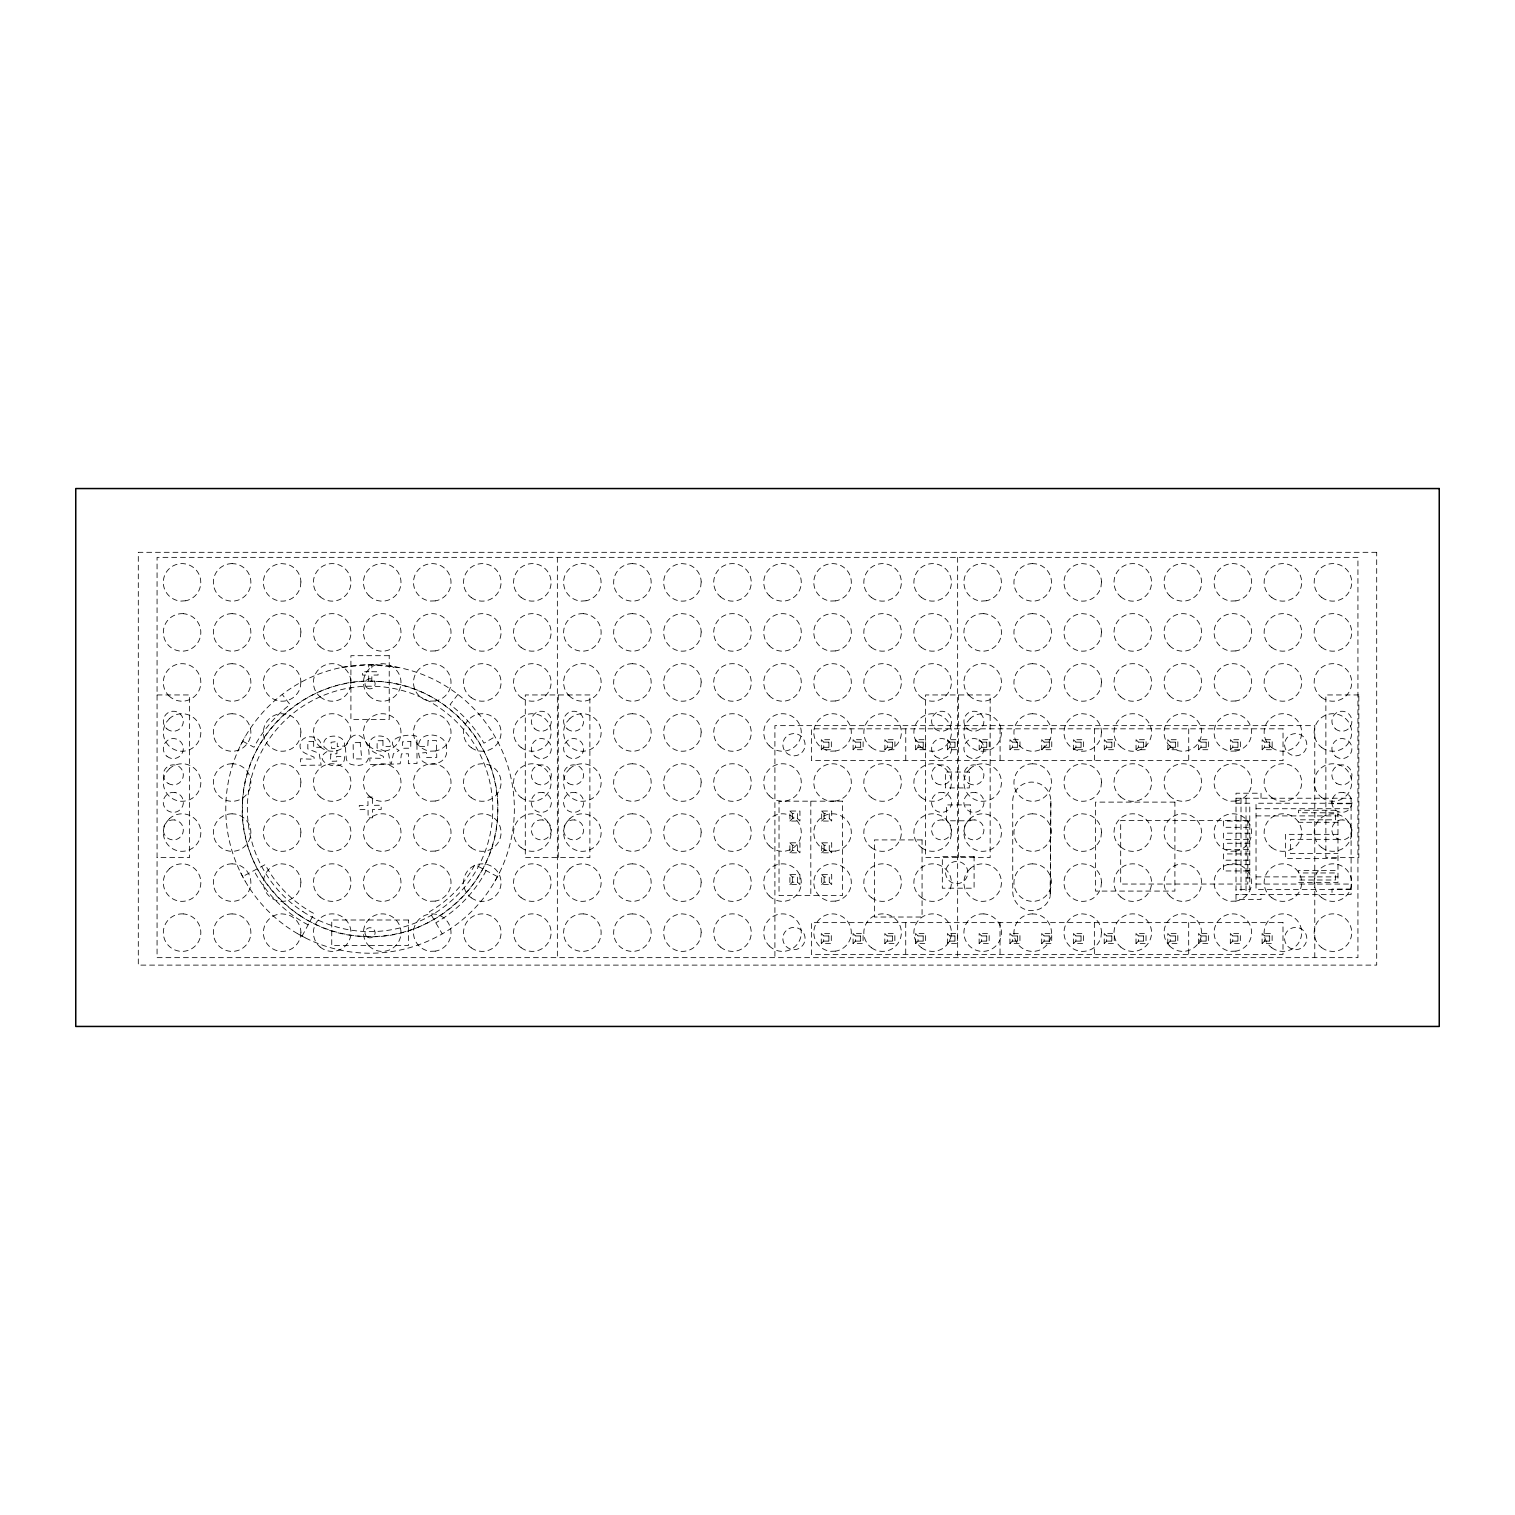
<?xml version="1.0" encoding="UTF-8"?>
<svg xmlns="http://www.w3.org/2000/svg" width="1515" height="1515" viewBox="0 0 1515 1515"><rect width="100%" height="100%" fill="white"/><g stroke="black" fill="none" stroke-linecap="round" stroke-linejoin="round"><path stroke-width="0.75" stroke-dasharray="5 3.75" d="M1050.861 801.17L1050.198 896.501L1050.861 801.17A19.051 19.051 0 0 0 1031.791 782.1A19.051 19.051 0 0 0 1012.721 801.17L1012.74 891.577A19.051 19.051 0 0 0 1050.198 896.501M240.658 745.096L245.108 736.763M302.091 936.1L314.116 913.583L310.689 911.746A118.738 118.738 0 0 1 267.227 868.284L265.239 864.573L242.684 876.541M486.145 870.595L483.967 874.666A131.521 131.521 0 0 1 435.828 922.805M495.026 881.067L499.477 872.735M457.909 694.438L450.125 704.57A131.521 131.521 0 0 1 483.967 743.164L495.026 736.763M821.319 749.717L823.762 747.293L823.762 742.142L821.319 739.699L821.319 749.717L831.337 749.717L831.337 739.699L821.319 739.699M823.762 742.142L828.913 742.142L831.337 739.699M853.097 749.717L855.52 747.293L855.52 742.142L853.097 739.699L853.097 749.717L863.114 749.717L863.114 739.699L853.097 739.699M855.52 742.142L860.69 742.142L863.114 739.699M789.902 821.054L792.345 818.63L797.496 818.63L799.939 821.054L799.939 811.036L789.902 811.036L789.902 821.054L799.939 821.054M797.496 818.63L797.496 813.479L799.939 811.036M884.874 749.717L887.298 747.293L887.298 742.142L884.874 739.699L884.874 749.717L894.892 749.717L894.892 739.699L884.874 739.699M887.298 742.142L892.468 742.142L894.892 739.699M789.902 852.831L792.345 850.407L797.496 850.407L799.939 852.831L799.939 842.813L789.902 842.813L789.902 852.831L799.939 852.831M797.496 850.407L797.496 845.237L799.939 842.813M821.679 821.054L824.122 818.63L829.273 818.63L831.697 821.054L831.697 811.036L821.679 811.036L821.679 821.054L831.697 821.054M829.273 818.63L829.273 813.479L831.697 811.036M915.647 749.717L918.071 747.293L918.071 742.142L915.647 739.699L915.647 749.717L925.665 749.717L925.665 739.699L915.647 739.699M918.071 742.142L923.222 742.142L925.665 739.699M789.902 884.609L792.345 882.184L797.496 882.184L799.939 884.609L799.939 874.591L789.902 874.591L789.902 884.609L799.939 884.609M797.496 882.184L797.496 877.015L799.939 874.591M821.679 852.831L824.122 850.407L829.273 850.407L831.697 852.831L831.697 842.813L821.679 842.813L821.679 852.831L831.697 852.831M829.273 850.407L829.273 845.237L831.697 842.813M947.405 749.717L949.848 747.293L949.848 742.142L947.405 739.699L947.405 749.717L957.442 749.717L957.442 739.699L947.405 739.699M949.848 742.142L954.999 742.142L957.442 739.699M821.679 884.609L824.122 882.184L829.273 882.184L831.697 884.609L831.697 874.591L821.679 874.591L821.679 884.609L831.697 884.609M829.273 882.184L829.273 877.015L831.697 874.591M979.182 749.717L981.625 747.293L981.625 742.142L979.182 739.699L979.182 749.717L989.219 749.717L989.219 739.699L979.182 739.699M981.625 742.142L986.776 742.142L989.219 739.699M1009.956 749.717L1012.399 747.293L1012.399 742.142L1009.956 739.699L1009.956 749.717L1019.974 749.717L1019.974 739.699L1009.956 739.699M1012.399 742.142L1017.55 742.142L1019.974 739.699M821.282 943.542L823.706 941.118L823.706 935.948L821.282 933.524L821.282 943.542L831.299 943.542L831.299 933.524L821.282 933.524M823.706 935.948L828.875 935.948L831.299 933.524M1041.733 749.717L1044.157 747.293L1044.157 742.142L1041.733 739.699L1041.733 749.717L1051.751 749.717L1051.751 739.699L1041.733 739.699M1044.157 742.142L1049.327 742.142L1051.751 739.699M853.059 943.542L855.483 941.118L855.483 935.948L853.059 933.524L853.059 943.542L863.077 943.542L863.077 933.524L853.059 933.524M855.483 935.948L860.634 935.948L863.077 933.524M1073.51 749.717L1075.934 747.293L1075.934 742.142L1073.51 739.699L1073.51 749.717L1083.528 749.717L1083.528 739.699L1073.51 739.699M1075.934 742.142L1081.104 742.142L1083.528 739.699M884.817 943.542L887.26 941.118L887.26 935.948L884.817 933.524L884.817 943.542L894.854 943.542L894.854 933.524L884.817 933.524M887.26 935.948L892.411 935.948L894.854 933.524M1104.284 749.717L1106.707 747.293L1106.707 742.142L1104.284 739.699L1104.284 749.717L1114.301 749.717L1114.301 739.699L1104.284 739.699M1106.707 742.142L1111.877 742.142L1114.301 739.699M915.59 943.542L918.033 941.118L918.033 935.948L915.59 933.524L915.59 943.542L925.627 943.542L925.627 933.524L915.59 933.524M918.033 935.948L923.184 935.948L925.627 933.524M1136.061 749.717L1138.485 747.293L1138.485 742.142L1136.061 739.699L1136.061 749.717L1146.079 749.717L1146.079 739.699L1136.061 739.699M1138.485 742.142L1143.636 742.142L1146.079 739.699M947.367 943.542L949.81 941.118L949.81 935.948L947.367 933.524L947.367 943.542L957.385 943.542L957.385 933.524L947.367 933.524M949.81 935.948L954.961 935.948L957.385 933.524M1167.819 749.717L1170.262 747.293L1170.262 742.142L1167.819 739.699L1167.819 749.717L1177.856 749.717L1177.856 739.699L1167.819 739.699M1170.262 742.142L1175.413 742.142L1177.856 739.699M979.144 943.542L981.569 941.118L981.569 935.948L979.144 933.524L979.144 943.542L989.162 943.542L989.162 933.524L979.144 933.524M981.569 935.948L986.738 935.948L989.162 933.524M1198.592 749.717L1201.035 747.293L1201.035 742.142L1198.592 739.699L1198.592 749.717L1208.629 749.717L1208.629 739.699L1198.592 739.699M1201.035 742.142L1206.186 742.142L1208.629 739.699M1009.918 943.542L1012.342 941.118L1012.342 935.948L1009.918 933.524L1009.918 943.542L1019.936 943.542L1019.936 933.524L1009.918 933.524M1012.342 935.948L1017.512 935.948L1019.936 933.524M1230.369 749.717L1232.812 747.293L1232.812 742.142L1230.369 739.699L1230.369 749.717L1240.387 749.717L1240.387 739.699L1230.369 739.699M1232.812 742.142L1237.963 742.142L1240.387 739.699M1041.695 943.542L1044.119 941.118L1044.119 935.948L1041.695 933.524L1041.695 943.542L1051.713 943.542L1051.713 933.524L1041.695 933.524M1044.119 935.948L1049.27 935.948L1051.713 933.524M1262.147 749.717L1264.571 747.293L1264.571 742.142L1262.147 739.699L1262.147 749.717L1272.164 749.717L1272.164 739.699L1262.147 739.699M1264.571 742.142L1269.74 742.142L1272.164 739.699M1073.453 943.542L1075.896 941.118L1075.896 935.948L1073.453 933.524L1073.453 943.542L1083.49 943.542L1083.49 933.524L1073.453 933.524M1075.896 935.948L1081.047 935.948L1083.49 933.524M1104.227 943.542L1106.67 941.118L1106.67 935.948L1104.227 933.524L1104.227 943.542L1114.264 943.542L1114.264 933.524L1104.227 933.524M1106.67 935.948L1111.821 935.948L1114.264 933.524M1136.004 943.542L1138.447 941.118L1138.447 935.948L1136.004 933.524L1136.004 943.542L1146.022 943.542L1146.022 933.524L1136.004 933.524M1138.447 935.948L1143.598 935.948L1146.022 933.524M1167.781 943.542L1170.205 941.118L1170.205 935.948L1167.781 933.524L1167.781 943.542L1177.799 943.542L1177.799 933.524L1167.781 933.524M1170.205 935.948L1175.375 935.948L1177.799 933.524M1198.554 943.542L1200.978 941.118L1200.978 935.948L1198.554 933.524L1198.554 943.542L1208.572 943.542L1208.572 933.524L1198.554 933.524M1200.978 935.948L1206.148 935.948L1208.572 933.524M1230.332 943.542L1232.756 941.118L1232.756 935.948L1230.332 933.524L1230.332 943.542L1240.349 943.542L1240.349 933.524L1230.332 933.524M1232.756 935.948L1237.925 935.948L1240.349 933.524M1262.109 943.542L1264.533 941.118L1264.533 935.948L1262.109 933.524L1262.109 943.542L1272.127 943.542L1272.127 933.524L1262.109 933.524M1264.533 935.948L1269.684 935.948L1272.127 933.524M341.917 667.395L370.058 664.63L398.218 667.395M157.068 694.949L189.583 694.949L189.583 857.566L157.068 857.566M823.762 747.293L828.913 747.293L831.337 749.717M855.52 747.293L860.69 747.293L863.114 749.717M887.298 747.293L892.468 747.293L894.892 749.717M918.071 747.293L923.222 747.293L925.665 749.717M949.848 747.293L954.999 747.293L957.442 749.717M981.625 747.293L986.776 747.293L989.219 749.717M1012.399 747.293L1017.55 747.293L1019.974 749.717M1044.157 747.293L1049.327 747.293L1051.751 749.717M1075.934 747.293L1081.104 747.293L1083.528 749.717M1106.707 747.293L1111.877 747.293L1114.301 749.717M1138.485 747.293L1143.636 747.293L1146.079 749.717M1170.262 747.293L1175.413 747.293L1177.856 749.717M1201.035 747.293L1206.186 747.293L1208.629 749.717M1232.812 747.293L1237.963 747.293L1240.387 749.717M1264.571 747.293L1269.74 747.293L1272.164 749.717M1236.013 798.235L1351.096 798.235L1351.096 894.551L1236.013 894.551M1236.013 803.234L1249.78 803.234L1249.78 889.551L1236.013 889.551M1351.096 803.234L1256.03 803.234L1256.03 889.551L1351.096 889.551M1351.096 803.726L1332.007 803.726L1332.007 798.235M1256.03 808.726L1351.096 808.726M789.902 811.036L792.345 813.479L797.496 813.479M821.679 811.036L824.122 813.479L829.273 813.479M1256.03 815.903L1337.972 815.903M1249.78 821.054L1223.514 821.054L1223.514 827.304L1249.78 827.304M1337.972 822.304L1298.563 822.304L1298.563 819.804L1335.454 819.804L1335.454 812.779L1298.563 812.779L1298.563 810.26L1337.972 810.26L1337.972 882.506L1298.563 882.506L1298.563 880.007L1335.454 880.007L1335.454 872.962L1298.563 872.962L1298.563 870.462L1337.972 870.462M1249.78 833.174L1223.514 833.174L1223.514 839.424L1249.78 839.424M1337.972 834.348L1285.421 834.348L1285.421 858.437L1337.972 858.437M1337.972 839.348L1290.439 839.348L1290.439 853.418L1337.972 853.418M1249.78 843.268L1223.514 843.268L1223.514 849.517L1249.78 849.517M789.902 842.813L792.345 845.237L797.496 845.237M821.679 842.813L824.122 845.237L829.273 845.237M1249.78 853.93L1223.514 853.93L1223.514 860.198L1249.78 860.198M1249.78 864.705L1223.514 864.705L1223.514 870.955L1249.78 870.955M1246.031 870.462L1249.78 870.462M1256.03 876.882L1337.972 876.882M789.902 874.591L792.345 877.015L797.496 877.015M821.679 874.591L824.122 877.015L829.273 877.015M1246.031 877.98L1249.78 877.98M1256.03 884.059L1351.096 884.059M1351.096 889.059L1332.007 889.059L1332.007 894.551M823.706 941.118L828.875 941.118L831.299 943.542M855.483 941.118L860.634 941.118L863.077 943.542M887.26 941.118L892.411 941.118L894.854 943.542M918.033 941.118L923.184 941.118L925.627 943.542M949.81 941.118L954.961 941.118L957.385 943.542M981.569 941.118L986.738 941.118L989.162 943.542M1012.342 941.118L1017.512 941.118L1019.936 943.542M1044.119 941.118L1049.27 941.118L1051.713 943.542M1075.896 941.118L1081.047 941.118L1083.49 943.542M1106.67 941.118L1111.821 941.118L1114.264 943.542M1138.447 941.118L1143.598 941.118L1146.022 943.542M1170.205 941.118L1175.375 941.118L1177.799 943.542M1200.978 941.118L1206.148 941.118L1208.572 943.542M1232.756 941.118L1237.925 941.118L1240.349 943.542M1264.533 941.118L1269.684 941.118L1272.127 943.542M242.722 741.233L253.99 747.236L256.168 743.164A131.521 131.521 0 0 1 290.009 704.57L282.226 694.438M497.412 876.598L474.858 864.611L472.888 868.284A118.738 118.738 0 0 1 429.427 911.746L442.21 933.884M308.094 924.832L304.307 922.805A131.521 131.521 0 0 1 256.168 874.666L253.971 870.557M297.925 933.884A144.285 144.285 0 0 0 514.361 808.915A144.285 144.285 0 0 0 297.925 683.966A144.285 144.285 0 0 0 297.925 933.884L306.238 938.334M240.658 872.735L245.108 881.067M1314.774 957.594L1314.774 725.647L774.904 725.647L774.904 957.594M1269.74 742.142L1269.74 747.293M1269.684 935.948L1269.684 941.118M1261.029 798.235L1261.029 793.216L1236.013 793.216L1236.013 899.55L1261.029 899.55L1261.029 894.551M1246.031 798.235L1246.031 894.551M1241.012 798.235L1241.012 894.551M1237.963 742.142L1237.963 747.293M1237.925 935.948L1237.925 941.118M1206.186 742.142L1206.186 747.293M1206.148 935.948L1206.148 941.118M1188.726 728.829L1188.726 760.606M1188.688 922.635L1188.688 954.412M1175.413 742.142L1175.413 747.293M1175.375 935.948L1175.375 941.118M1143.636 742.142L1143.636 747.293M1143.598 935.948L1143.598 941.118M1111.877 742.142L1111.877 747.293M1111.821 935.948L1111.821 941.118M1094.398 728.829L1094.398 760.606M1094.36 922.635L1094.36 954.412M1081.104 742.142L1081.104 747.293M1081.047 935.948L1081.047 941.118M1049.327 742.142L1049.327 747.293M1049.27 935.948L1049.27 941.118M1017.55 742.142L1017.55 747.293M1017.512 935.948L1017.512 941.118M1000.089 728.829L1000.089 760.606M1000.033 922.635L1000.033 954.412M986.776 742.142L986.776 747.293M986.738 935.948L986.738 941.118M958.541 694.949L958.541 857.566M957.65 557.35L957.65 957.65M954.999 742.142L954.999 747.293M954.961 935.948L954.961 941.118M923.222 742.142L923.222 747.293M923.184 935.948L923.184 941.118M905.762 728.829L905.762 760.606M905.724 922.635L905.724 954.412M892.468 742.142L892.468 747.293M892.411 935.948L892.411 941.118M860.69 742.142L860.69 747.293M860.634 935.948L860.634 941.118M828.913 742.142L828.913 747.293M828.875 935.948L828.875 941.118M824.122 813.479L824.122 818.63M824.122 845.237L824.122 850.407M824.122 877.015L824.122 882.184M810.809 801.17L810.809 895.479M792.345 813.479L792.345 818.63M792.345 845.237L792.345 850.407M792.345 877.015L792.345 882.184M558.259 694.949L558.259 857.566M557.35 557.35L557.35 957.65M416.966 744.433L417.004 763.579L408.349 763.693L408.406 753.788L401.418 753.864L400.168 763.787L391.249 764.166L393.408 753.731L399.127 750.474C379.716 739.983 407.63 731.934 416.947 736.517L416.966 744.433M313.681 741.479L313.681 747.236L320.953 747.331C322.79 737.881 309.855 734.036 303.379 738.903A7.537 7.537 0 0 0 300.33 743.695C298.038 752.709 308.454 754.205 314.06 757.178L314.135 759.261L300.538 758.788L300.728 765.34L321.161 765.094L319.135 753.315L307.81 748.883L307.886 741.555L313.681 741.479M382.954 740.683L382.954 746.441L390.226 746.516C392.063 737.066 379.129 733.222 372.652 738.108A7.537 7.537 0 0 0 369.603 742.899C367.312 751.913 377.727 753.409 383.333 756.383L383.428 758.447L369.812 757.992L370.001 764.526L390.434 764.299L388.408 752.519L377.084 748.088L377.159 740.74L382.954 740.683M410.83 741.46L410.754 748.183L402.668 748.277L402.403 741.895L410.83 741.46M242.552 802.041C237.211 870.083 294.952 934.414 363.183 936.422C431.226 941.781 495.575 884.021 497.564 815.79C502.923 747.747 445.164 683.417 376.951 681.409C308.89 676.05 244.559 733.809 242.552 802.041M330.781 754.11L330.535 761.269L336.785 761.193L336.444 756.553L344.473 756.458C346.291 775.51 306.958 761.382 328.622 750.72L323.983 746.971L323.756 742.842A7.405 7.405 0 0 1 326.596 738.241C332.713 733.658 346.14 736.574 344.36 745.948L337.296 746.63L337.239 741.479L331.028 742.293L331.728 748.656L336.879 748.599L336.936 753.712L330.781 754.11M345.382 747.274L346.367 759.375A7.727 7.727 0 0 0 350.912 764.318C387.613 774.279 359.547 708.774 345.382 747.274M428.063 740.702L427.798 746.346L418.594 746.649C417.875 729.245 448.591 732.446 446.546 749.357C449.065 766.325 419.788 770.207 418.67 753.182L426.435 752.557L426.7 757.538L436.737 757.424L436.547 740.589L428.063 740.702M300.917 581.949L300.387 586.835A18.767 18.767 0 0 1 279.309 600.925A18.767 18.767 0 0 1 263.421 581.154A18.767 18.767 0 0 1 281.733 563.618L286.6 564.148A18.767 18.767 0 0 1 300.917 581.949M300.917 632.001L300.387 636.868A18.767 18.767 0 0 1 279.309 650.958A18.767 18.767 0 0 1 263.421 631.187A18.767 18.767 0 0 1 281.733 613.651L286.6 614.181A18.767 18.767 0 0 1 300.917 632.001M300.917 682.034L300.387 686.901A18.767 18.767 0 0 1 279.309 700.991A18.767 18.767 0 0 1 263.421 681.22A18.767 18.767 0 0 1 281.733 663.684L286.6 664.214A18.767 18.767 0 0 1 300.917 682.034M300.917 732.067L300.387 736.934A18.767 18.767 0 0 1 279.309 751.023A18.767 18.767 0 0 1 263.421 731.253A18.767 18.767 0 0 1 281.733 713.716L286.6 714.247A18.767 18.767 0 0 1 300.917 732.067M300.917 782.1L300.387 786.967A18.767 18.767 0 0 1 279.309 801.056A18.767 18.767 0 0 1 263.421 781.304A18.767 18.767 0 0 1 281.733 763.768L286.6 764.299A18.767 18.767 0 0 1 300.917 782.1M300.917 832.133L300.387 837.019A18.767 18.767 0 0 1 279.309 851.108A18.767 18.767 0 0 1 263.421 831.337A18.767 18.767 0 0 1 281.733 813.801L286.6 814.331A18.767 18.767 0 0 1 300.917 832.133M300.917 882.184L300.387 887.051A18.767 18.767 0 0 1 279.309 901.141A18.767 18.767 0 0 1 263.421 881.37A18.767 18.767 0 0 1 281.733 863.834L286.6 864.364A18.767 18.767 0 0 1 300.917 882.184M300.917 932.217L300.387 937.084A18.767 18.767 0 0 1 279.309 951.174A18.767 18.767 0 0 1 263.421 931.403A18.767 18.767 0 0 1 281.733 913.867L286.6 914.397A18.767 18.767 0 0 1 300.917 932.217M701.199 581.949L700.669 586.835A18.767 18.767 0 0 1 679.591 600.925A18.767 18.767 0 0 1 663.722 581.154A18.767 18.767 0 0 1 682.034 563.618L686.901 564.148A18.767 18.767 0 0 1 701.199 581.949M701.199 632.001L700.669 636.868A18.767 18.767 0 0 1 679.591 650.958A18.767 18.767 0 0 1 663.722 631.187A18.767 18.767 0 0 1 682.034 613.651L686.901 614.181A18.767 18.767 0 0 1 701.199 632.001M701.199 682.034L700.669 686.901A18.767 18.767 0 0 1 679.591 700.991A18.767 18.767 0 0 1 663.722 681.22A18.767 18.767 0 0 1 682.034 663.684L686.901 664.214A18.767 18.767 0 0 1 701.199 682.034M701.199 732.067L700.669 736.934A18.767 18.767 0 0 1 679.591 751.023A18.767 18.767 0 0 1 663.722 731.253A18.767 18.767 0 0 1 682.034 713.716L686.901 714.247A18.767 18.767 0 0 1 701.199 732.067M701.199 782.1L700.669 786.967A18.767 18.767 0 0 1 679.591 801.056A18.767 18.767 0 0 1 663.722 781.304A18.767 18.767 0 0 1 682.034 763.768L686.901 764.299A18.767 18.767 0 0 1 701.199 782.1M701.199 832.133L700.669 837.019A18.767 18.767 0 0 1 679.591 851.108A18.767 18.767 0 0 1 663.722 831.337A18.767 18.767 0 0 1 682.034 813.801L686.901 814.331A18.767 18.767 0 0 1 701.199 832.133M701.199 882.184L700.669 887.051A18.767 18.767 0 0 1 679.591 901.141A18.767 18.767 0 0 1 663.722 881.37A18.767 18.767 0 0 1 682.034 863.834L686.901 864.364A18.767 18.767 0 0 1 701.199 882.184M701.199 932.217L700.669 937.084A18.767 18.767 0 0 1 679.591 951.174A18.767 18.767 0 0 1 663.722 931.403A18.767 18.767 0 0 1 682.034 913.867L686.901 914.397A18.767 18.767 0 0 1 701.199 932.217M1101.5 581.949L1100.969 586.835A18.767 18.767 0 0 1 1079.892 600.925A18.767 18.767 0 0 1 1064.022 581.154A18.767 18.767 0 0 1 1082.316 563.618L1087.202 564.148A18.767 18.767 0 0 1 1101.5 581.949M1101.5 632.001L1100.969 636.868A18.767 18.767 0 0 1 1079.892 650.958A18.767 18.767 0 0 1 1064.022 631.187A18.767 18.767 0 0 1 1082.316 613.651L1087.202 614.181A18.767 18.767 0 0 1 1101.5 632.001M1101.5 682.034L1100.969 686.901A18.767 18.767 0 0 1 1079.892 700.991A18.767 18.767 0 0 1 1064.022 681.22A18.767 18.767 0 0 1 1082.316 663.684L1087.202 664.214A18.767 18.767 0 0 1 1101.5 682.034M1101.5 732.067L1100.969 736.934A18.767 18.767 0 0 1 1079.892 751.023A18.767 18.767 0 0 1 1064.022 731.253A18.767 18.767 0 0 1 1082.316 713.716L1087.202 714.247A18.767 18.767 0 0 1 1101.5 732.067M1101.5 782.1L1100.969 786.967A18.767 18.767 0 0 1 1079.892 801.056A18.767 18.767 0 0 1 1064.022 781.304A18.767 18.767 0 0 1 1082.316 763.768L1087.202 764.299A18.767 18.767 0 0 1 1101.5 782.1M1101.5 832.133L1100.969 837.019A18.767 18.767 0 0 1 1079.892 851.108A18.767 18.767 0 0 1 1064.022 831.337A18.767 18.767 0 0 1 1082.316 813.801L1087.202 814.331A18.767 18.767 0 0 1 1101.5 832.133M1101.5 882.184L1100.969 887.051A18.767 18.767 0 0 1 1079.892 901.141A18.767 18.767 0 0 1 1064.022 881.37A18.767 18.767 0 0 1 1082.316 863.834L1087.202 864.364A18.767 18.767 0 0 1 1101.5 882.184M1101.5 932.217L1100.969 937.084A18.767 18.767 0 0 1 1079.892 951.174A18.767 18.767 0 0 1 1064.022 931.403A18.767 18.767 0 0 1 1082.316 913.867L1087.202 914.397A18.767 18.767 0 0 1 1101.5 932.217M169.699 718.375L166.48 722.068A18.767 18.767 0 0 0 180.853 751.213L182.084 751.251A18.767 18.767 0 0 0 200.832 733.09A18.767 18.767 0 0 0 183.296 713.754L182.084 713.716A18.767 18.767 0 0 0 169.699 718.375M169.699 768.408L166.48 772.101A18.767 18.767 0 0 0 180.853 801.246L182.084 801.284A18.767 18.767 0 0 0 200.832 783.122A18.767 18.767 0 0 0 183.296 763.787L182.084 763.749A18.767 18.767 0 0 0 169.699 768.408M169.699 818.441L166.48 822.134A18.767 18.767 0 0 0 180.853 851.279L182.084 851.316A18.767 18.767 0 0 0 200.832 833.174A18.767 18.767 0 0 0 183.296 813.839L182.084 813.782A18.767 18.767 0 0 0 169.699 818.441M169.699 868.493L166.48 872.167A18.767 18.767 0 0 0 180.853 901.311L182.084 901.349A18.767 18.767 0 0 0 200.832 883.207A18.767 18.767 0 0 0 183.296 863.872L182.084 863.834A18.767 18.767 0 0 0 169.699 868.493M570 718.375L566.761 722.068A18.767 18.767 0 0 0 581.154 751.213L582.366 751.251A18.767 18.767 0 0 0 601.133 733.09A18.767 18.767 0 0 0 583.597 713.754L582.366 713.716A18.767 18.767 0 0 0 570 718.375M570 768.408L566.761 772.101A18.767 18.767 0 0 0 581.154 801.246L582.366 801.284A18.767 18.767 0 0 0 601.133 783.122A18.767 18.767 0 0 0 583.597 763.787L582.366 763.749A18.767 18.767 0 0 0 570 768.408M570 818.441L566.761 822.134A18.767 18.767 0 0 0 581.154 851.279L582.366 851.316A18.767 18.767 0 0 0 601.133 833.174A18.767 18.767 0 0 0 583.597 813.839L582.366 813.782A18.767 18.767 0 0 0 570 818.441M570 868.493L566.761 872.167A18.767 18.767 0 0 0 581.154 901.311L582.366 901.349A18.767 18.767 0 0 0 601.133 883.207A18.767 18.767 0 0 0 583.597 863.872L582.366 863.834A18.767 18.767 0 0 0 570 868.493M970.282 718.375L967.062 722.068A18.767 18.767 0 0 0 981.436 751.213L982.667 751.251A18.767 18.767 0 0 0 1001.415 733.09A18.767 18.767 0 0 0 983.898 713.754L982.667 713.716A18.767 18.767 0 0 0 970.282 718.375M970.282 768.408L967.062 772.101A18.767 18.767 0 0 0 981.436 801.246L982.667 801.284A18.767 18.767 0 0 0 1001.415 783.122A18.767 18.767 0 0 0 983.898 763.787L982.667 763.749A18.767 18.767 0 0 0 970.282 768.408M970.282 818.441L967.062 822.134A18.767 18.767 0 0 0 981.436 851.279L982.667 851.316A18.767 18.767 0 0 0 1001.415 833.174A18.767 18.767 0 0 0 983.898 813.839L982.667 813.782A18.767 18.767 0 0 0 970.282 818.441M970.282 868.493L967.062 872.167A18.767 18.767 0 0 0 981.436 901.311L982.667 901.349A18.767 18.767 0 0 0 1001.415 883.207A18.767 18.767 0 0 0 983.898 863.872L982.667 863.834A18.767 18.767 0 0 0 970.282 868.493M185.739 600.773L180.853 601.095A18.767 18.767 0 0 1 163.317 581.76A18.767 18.767 0 0 1 182.084 563.599L183.296 563.656A18.767 18.767 0 0 1 185.739 600.773M586.04 600.773L581.154 601.095A18.767 18.767 0 0 1 563.618 581.76A18.767 18.767 0 0 1 582.366 563.599L583.597 563.656A18.767 18.767 0 0 1 586.04 600.773M986.322 600.773L981.436 601.095A18.767 18.767 0 0 1 963.919 581.76A18.767 18.767 0 0 1 982.667 563.599L983.898 563.656A18.767 18.767 0 0 1 986.322 600.773M360.191 742.369L353.147 742.823L353.317 758.92L361.725 758.939L360.191 742.369M435.278 600.887L430.393 601.038A18.767 18.767 0 0 1 416.133 572.784A18.767 18.767 0 0 1 447.758 571.799A18.767 18.767 0 0 1 435.278 600.887M835.579 600.887L830.693 601.038A18.767 18.767 0 0 1 816.433 572.784A18.767 18.767 0 0 1 848.059 571.799A18.767 18.767 0 0 1 835.579 600.887M1235.88 600.887L1230.975 601.038A18.767 18.767 0 0 1 1216.715 572.784A18.767 18.767 0 0 1 1248.36 571.799A18.767 18.767 0 0 1 1235.88 600.887M435.278 650.92L430.393 651.071A18.767 18.767 0 0 1 416.133 622.817A18.767 18.767 0 0 1 447.758 621.832A18.767 18.767 0 0 1 435.278 650.92M835.579 650.92L830.693 651.071A18.767 18.767 0 0 1 816.433 622.817A18.767 18.767 0 0 1 848.059 621.832A18.767 18.767 0 0 1 835.579 650.92M1235.88 650.92L1230.975 651.071A18.767 18.767 0 0 1 1216.715 622.817A18.767 18.767 0 0 1 1248.36 621.832A18.767 18.767 0 0 1 1235.88 650.92M435.278 700.972L430.393 701.123A18.767 18.767 0 0 1 416.133 672.868A18.767 18.767 0 0 1 447.758 671.884A18.767 18.767 0 0 1 435.278 700.972M835.579 700.972L830.693 701.123A18.767 18.767 0 0 1 816.433 672.868A18.767 18.767 0 0 1 848.059 671.884A18.767 18.767 0 0 1 835.579 700.972M1235.88 700.972L1230.975 701.123A18.767 18.767 0 0 1 1216.715 672.868A18.767 18.767 0 0 1 1248.36 671.884A18.767 18.767 0 0 1 1235.88 700.972M435.278 751.004L430.393 751.156A18.767 18.767 0 0 1 416.133 722.901A18.767 18.767 0 0 1 447.758 721.916A18.767 18.767 0 0 1 435.278 751.004M835.579 751.004L830.693 751.156A18.767 18.767 0 0 1 816.433 722.901A18.767 18.767 0 0 1 848.059 721.916A18.767 18.767 0 0 1 835.579 751.004M1235.88 751.004L1230.975 751.156A18.767 18.767 0 0 1 1216.715 722.901A18.767 18.767 0 0 1 1248.36 721.916A18.767 18.767 0 0 1 1235.88 751.004M435.278 801.037L430.393 801.189A18.767 18.767 0 0 1 416.133 772.934A18.767 18.767 0 0 1 447.758 771.949A18.767 18.767 0 0 1 435.278 801.037M174.32 819.918L171.706 819.994A9.999 9.999 0 0 0 165.059 835.523A9.999 9.999 0 0 0 181.933 834.992A9.999 9.999 0 0 0 174.32 819.918M835.579 801.037L830.693 801.189A18.767 18.767 0 0 1 816.433 772.934A18.767 18.767 0 0 1 848.059 771.949A18.767 18.767 0 0 1 835.579 801.037M542.313 819.918L539.7 819.994A9.999 9.999 0 0 0 533.053 835.523A9.999 9.999 0 0 0 549.926 834.992A9.999 9.999 0 0 0 542.313 819.918M574.621 819.918L572.007 819.994A9.999 9.999 0 0 0 565.36 835.523A9.999 9.999 0 0 0 582.215 834.992A9.999 9.999 0 0 0 574.621 819.918M1235.88 801.037L1230.975 801.189A18.767 18.767 0 0 1 1216.715 772.934A18.767 18.767 0 0 1 1248.36 771.949A18.767 18.767 0 0 1 1235.88 801.037M942.614 819.918L940.001 819.994A9.999 9.999 0 0 0 933.335 835.523A9.999 9.999 0 0 0 950.208 834.992A9.999 9.999 0 0 0 942.614 819.918M974.902 819.918L972.289 819.994A9.999 9.999 0 0 0 965.642 835.523A9.999 9.999 0 0 0 982.515 834.992A9.999 9.999 0 0 0 974.902 819.918M1342.896 819.918L1340.283 819.994A9.999 9.999 0 0 0 1333.636 835.523A9.999 9.999 0 0 0 1350.509 834.992A9.999 9.999 0 0 0 1342.896 819.918M435.278 851.07L430.393 851.222A18.767 18.767 0 0 1 416.133 822.967A18.767 18.767 0 0 1 447.758 821.982A18.767 18.767 0 0 1 435.278 851.07M835.579 851.07L830.693 851.222A18.767 18.767 0 0 1 816.433 822.967A18.767 18.767 0 0 1 848.059 821.982A18.767 18.767 0 0 1 835.579 851.07M1235.88 851.07L1230.975 851.222A18.767 18.767 0 0 1 1216.715 822.967A18.767 18.767 0 0 1 1248.36 821.982A18.767 18.767 0 0 1 1235.88 851.07M435.278 901.103L430.393 901.255A18.767 18.767 0 0 1 416.133 873A18.767 18.767 0 0 1 447.758 872.015A18.767 18.767 0 0 1 435.278 901.103M835.579 901.103L830.693 901.255A18.767 18.767 0 0 1 816.433 873A18.767 18.767 0 0 1 848.059 872.015A18.767 18.767 0 0 1 835.579 901.103M1235.88 901.103L1230.975 901.255A18.767 18.767 0 0 1 1216.715 873A18.767 18.767 0 0 1 1248.36 872.015A18.767 18.767 0 0 1 1235.88 901.103M435.278 951.155L430.393 951.306A18.767 18.767 0 0 1 416.133 923.052A18.767 18.767 0 0 1 447.758 922.067A18.767 18.767 0 0 1 435.278 951.155M835.579 951.155L830.693 951.306A18.767 18.767 0 0 1 816.433 923.052A18.767 18.767 0 0 1 848.059 922.067A18.767 18.767 0 0 1 835.579 951.155M1235.88 951.155L1230.975 951.306A18.767 18.767 0 0 1 1216.715 923.052A18.767 18.767 0 0 1 1248.36 922.067A18.767 18.767 0 0 1 1235.88 951.155M232.117 563.637L230.469 563.675A18.767 18.767 0 0 0 215.869 591.759A18.767 18.767 0 0 0 247.494 593.122A18.767 18.767 0 0 0 235.355 563.883L232.117 563.637M632.399 563.637L630.77 563.675A18.767 18.767 0 0 0 616.169 591.759A18.767 18.767 0 0 0 647.776 593.122A18.767 18.767 0 0 0 635.656 563.883L632.399 563.637M1032.7 563.637L1031.052 563.675A18.767 18.767 0 0 0 1016.451 591.759A18.767 18.767 0 0 0 1048.077 593.122A18.767 18.767 0 0 0 1035.957 563.883L1032.7 563.637M232.117 613.67L230.469 613.708A18.767 18.767 0 0 0 215.869 641.792A18.767 18.767 0 0 0 247.494 643.155A18.767 18.767 0 0 0 235.355 613.935L232.117 613.67M632.399 613.67L630.77 613.708A18.767 18.767 0 0 0 616.169 641.792A18.767 18.767 0 0 0 647.776 643.155A18.767 18.767 0 0 0 635.656 613.935L632.399 613.67M1032.7 613.67L1031.052 613.708A18.767 18.767 0 0 0 1016.451 641.792A18.767 18.767 0 0 0 1048.077 643.155A18.767 18.767 0 0 0 1035.957 613.935L1032.7 613.67M232.117 663.722L230.469 663.759A18.767 18.767 0 0 0 215.869 691.844A18.767 18.767 0 0 0 247.494 693.207A18.767 18.767 0 0 0 235.355 663.968L232.117 663.722M632.399 663.722L630.77 663.759A18.767 18.767 0 0 0 616.169 691.844A18.767 18.767 0 0 0 647.776 693.207A18.767 18.767 0 0 0 635.656 663.968L632.399 663.722M1032.7 663.722L1031.052 663.759A18.767 18.767 0 0 0 1016.451 691.844A18.767 18.767 0 0 0 1048.077 693.207A18.767 18.767 0 0 0 1035.957 663.968L1032.7 663.722M232.117 713.754L230.469 713.792A18.767 18.767 0 0 0 215.869 741.877A18.767 18.767 0 0 0 247.494 743.24A18.767 18.767 0 0 0 235.355 714.001L232.117 713.754M632.399 713.754L630.77 713.792A18.767 18.767 0 0 0 616.169 741.877A18.767 18.767 0 0 0 647.776 743.24A18.767 18.767 0 0 0 635.656 714.001L632.399 713.754M1032.7 713.754L1031.052 713.792A18.767 18.767 0 0 0 1016.451 741.877A18.767 18.767 0 0 0 1048.077 743.24A18.767 18.767 0 0 0 1035.957 714.001L1032.7 713.754M232.117 763.787L230.469 763.825A18.767 18.767 0 0 0 215.869 791.909A18.767 18.767 0 0 0 247.494 793.273A18.767 18.767 0 0 0 235.355 764.033L232.117 763.787M632.399 763.787L630.77 763.825A18.767 18.767 0 0 0 616.169 791.909A18.767 18.767 0 0 0 647.776 793.273A18.767 18.767 0 0 0 635.656 764.033L632.399 763.787M1032.7 763.787L1031.052 763.825A18.767 18.767 0 0 0 1016.451 791.909A18.767 18.767 0 0 0 1048.077 793.273A18.767 18.767 0 0 0 1035.957 764.033L1032.7 763.787M232.117 813.82L230.469 813.858A18.767 18.767 0 0 0 215.869 841.942A18.767 18.767 0 0 0 247.494 843.306A18.767 18.767 0 0 0 235.355 814.066L232.117 813.82M632.399 813.82L630.77 813.858A18.767 18.767 0 0 0 616.169 841.942A18.767 18.767 0 0 0 647.776 843.306A18.767 18.767 0 0 0 635.656 814.066L632.399 813.82M1032.7 813.82L1031.052 813.858A18.767 18.767 0 0 0 1016.451 841.942A18.767 18.767 0 0 0 1048.077 843.306A18.767 18.767 0 0 0 1035.957 814.066L1032.7 813.82M232.117 863.853L230.469 863.891A18.767 18.767 0 0 0 215.869 891.975A18.767 18.767 0 0 0 247.494 893.339A18.767 18.767 0 0 0 235.355 864.118L232.117 863.853M632.399 863.853L630.77 863.891A18.767 18.767 0 0 0 616.169 891.975A18.767 18.767 0 0 0 647.776 893.339A18.767 18.767 0 0 0 635.656 864.118L632.399 863.853M1032.7 863.853L1031.052 863.891A18.767 18.767 0 0 0 1016.451 891.975A18.767 18.767 0 0 0 1048.077 893.339A18.767 18.767 0 0 0 1035.957 864.118L1032.7 863.853M232.117 913.905L230.469 913.943A18.767 18.767 0 0 0 215.869 942.027A18.767 18.767 0 0 0 247.494 943.391A18.767 18.767 0 0 0 235.355 914.151L232.117 913.905M632.399 913.905L630.77 913.943A18.767 18.767 0 0 0 616.169 942.027A18.767 18.767 0 0 0 647.776 943.391A18.767 18.767 0 0 0 635.656 914.151L632.399 913.905M1032.7 913.905L1031.052 913.943A18.767 18.767 0 0 0 1016.451 942.027A18.767 18.767 0 0 0 1048.077 943.391A18.767 18.767 0 0 0 1035.957 914.151L1032.7 913.905M372.33 797.079L367.899 797.117L367.993 805.393L359.282 805.488L359.32 809.673L368.05 809.559L368.145 817.835L372.576 817.778L372.482 809.521L381.193 809.408L381.155 805.241L372.425 805.336L372.33 797.079M1376.699 552.312L138.301 552.312L138.301 965.112L1376.699 965.112L1376.699 552.312M1357.932 557.35L157.068 557.35L157.068 957.65L1357.932 957.65L1357.932 557.35M389.222 655.692L350.912 655.692L350.912 719.53L389.222 719.53L389.222 655.692M371.838 665.199L368.713 665.199L368.713 671.751L362.502 671.751L362.502 675.065L368.713 675.065L368.713 681.617L371.838 681.617L371.838 675.065L378.049 675.065L378.049 671.751L371.838 671.751L371.838 665.199M589.884 694.949L525.288 694.949L525.288 857.566L589.884 857.566L589.884 694.949M990.166 694.949L925.57 694.949L925.57 857.566L990.166 857.566L990.166 694.949M1358.841 694.949L1325.871 694.949L1325.871 857.566L1358.841 857.566L1358.841 694.949M1283.035 728.829L811.453 728.829L811.453 760.606L1283.035 760.606L1283.035 728.829M969.297 772.044L945.474 772.044L945.474 787.933L969.297 787.933L969.297 772.044M842.586 801.17L779.032 801.17L779.032 895.479L842.586 895.479L842.586 801.17M1174.901 802.117L1095.478 802.117L1095.478 891.085L1174.901 891.085L1174.901 802.117M970.263 804.92L946.421 804.92L946.421 820.789L970.263 820.789L970.263 804.92M1247.792 820.486L1120.683 820.486L1120.683 884.04L1247.792 884.04L1247.792 820.486M922.067 839.916L874.401 839.916L874.401 917.029L922.067 917.029L922.067 839.916M974.088 856.411L942.33 856.411L942.33 888.188L974.088 888.188L974.088 856.411M408.368 920.003L331.747 920.003L331.747 945.549L408.368 945.549L408.368 920.003M1282.997 922.635L811.396 922.635L811.396 954.412L1282.997 954.412L1282.997 922.635M983.898 613.689L982.667 613.651A18.767 18.767 0 0 0 966.21 641.432A18.767 18.767 0 0 0 998.499 642.493A18.767 18.767 0 0 0 983.898 613.689M583.597 613.689L582.366 613.651A18.767 18.767 0 0 0 565.928 641.432A18.767 18.767 0 0 0 598.198 642.493A18.767 18.767 0 0 0 583.597 613.689M183.296 613.689L182.084 613.651A18.767 18.767 0 0 0 165.627 641.432A18.767 18.767 0 0 0 197.897 642.493A18.767 18.767 0 0 0 183.296 613.689M983.898 913.905L982.667 913.867A18.767 18.767 0 0 0 966.21 941.648A18.767 18.767 0 0 0 998.499 942.709A18.767 18.767 0 0 0 983.898 913.905M583.597 913.905L582.366 913.867A18.767 18.767 0 0 0 565.928 941.648A18.767 18.767 0 0 0 598.198 942.709A18.767 18.767 0 0 0 583.597 913.905M183.296 913.905L182.084 913.867A18.767 18.767 0 0 0 165.627 941.648A18.767 18.767 0 0 0 197.897 942.709A18.767 18.767 0 0 0 183.296 913.905M1343.616 792.497L1341.002 792.383A9.999 9.999 0 0 0 1340.207 812.21L1342.801 812.324A9.999 9.999 0 0 0 1343.616 792.497M975.622 792.497L973.009 792.383A9.999 9.999 0 0 0 972.213 812.21L974.808 812.324A9.999 9.999 0 0 0 975.622 792.497M943.315 792.497L940.701 792.383A9.999 9.999 0 0 0 939.906 812.21L942.519 812.324A9.999 9.999 0 0 0 943.315 792.497M575.321 792.497L572.708 792.383A9.999 9.999 0 0 0 571.913 812.21L574.526 812.324A9.999 9.999 0 0 0 575.321 792.497M543.014 792.497L540.419 792.383A9.999 9.999 0 0 0 539.605 812.21L542.218 812.324A9.999 9.999 0 0 0 543.014 792.497M175.02 792.497L172.426 792.383A9.999 9.999 0 0 0 171.612 812.21L174.225 812.324A9.999 9.999 0 0 0 175.02 792.497M1287.845 752.576A11.116 11.116 0 0 0 1306.441 747.596A11.116 11.116 0 0 0 1292.825 733.98A11.116 11.116 0 0 0 1287.845 752.576M786.115 752.576A11.116 11.116 0 0 0 804.711 747.596A11.116 11.116 0 0 0 791.095 733.98A11.116 11.116 0 0 0 786.115 752.576M948.845 880.423A11.116 11.116 0 0 0 967.441 875.443A11.116 11.116 0 0 0 953.825 861.808A11.116 11.116 0 0 0 948.845 880.423M786.115 946.402A11.116 11.116 0 0 0 804.711 941.402A11.116 11.116 0 0 0 791.095 927.786A11.116 11.116 0 0 0 786.115 946.402M1287.845 946.402A11.116 11.116 0 0 0 1306.441 941.402A11.116 11.116 0 0 0 1292.825 927.786A11.116 11.116 0 0 0 1287.845 946.402M303.076 911.727A122.715 122.715 0 0 0 492.602 815.524A122.715 122.715 0 0 0 314.514 699.494A122.715 122.715 0 0 0 303.076 911.727M300.349 915.893A127.696 127.696 0 0 0 497.564 815.79A127.696 127.696 0 0 0 312.26 695.044A127.696 127.696 0 0 0 300.349 915.893M367.501 688.208A5.113 5.113 0 0 0 375.171 683.776A5.113 5.113 0 0 0 367.501 679.364A5.113 5.113 0 0 0 367.501 688.208M367.501 937.198A5.113 5.113 0 0 0 375.171 932.786A5.113 5.113 0 0 0 367.501 928.354A5.113 5.113 0 0 0 367.501 937.198M1120.74 646.81A18.767 18.767 0 0 0 1151.267 635.618A18.767 18.767 0 0 0 1126.327 614.787A18.767 18.767 0 0 0 1120.74 646.81M1271.88 697.639A18.767 18.767 0 0 0 1301.555 684.382A18.767 18.767 0 0 0 1275.232 665.312A18.767 18.767 0 0 0 1271.88 697.639M1335.473 728.885A9.999 9.999 0 0 0 1351.759 722.958A9.999 9.999 0 0 0 1338.484 711.823A9.999 9.999 0 0 0 1335.473 728.885M1169.561 595.641A18.767 18.767 0 0 0 1200.94 587.214A18.767 18.767 0 0 0 1177.95 564.243A18.767 18.767 0 0 0 1169.561 595.641M1271.88 647.606A18.767 18.767 0 0 0 1301.555 634.349A18.767 18.767 0 0 0 1275.232 615.279A18.767 18.767 0 0 0 1271.88 647.606M1336.685 783.388A9.999 9.999 0 0 0 1351.91 775.074A9.999 9.999 0 0 0 1337.101 766.06A9.999 9.999 0 0 0 1336.685 783.388M1169.561 745.759A18.767 18.767 0 0 0 1200.94 737.332A18.767 18.767 0 0 0 1177.95 714.36A18.767 18.767 0 0 0 1169.561 745.759M1321.724 597.421A18.767 18.767 0 0 0 1351.569 584.544A18.767 18.767 0 0 0 1325.474 565.152A18.767 18.767 0 0 0 1321.724 597.421M1271.88 597.573A18.767 18.767 0 0 0 1301.555 584.317A18.767 18.767 0 0 0 1275.232 565.247A18.767 18.767 0 0 0 1271.88 597.573M1321.724 947.689A18.767 18.767 0 0 0 1351.569 934.793A18.767 18.767 0 0 0 1325.474 915.401A18.767 18.767 0 0 0 1321.724 947.689M1321.724 647.473A18.767 18.767 0 0 0 1351.569 634.577A18.767 18.767 0 0 0 1325.474 615.185A18.767 18.767 0 0 0 1321.724 647.473M969.486 695.802A18.767 18.767 0 0 0 1000.828 687.185A18.767 18.767 0 0 0 977.686 664.346A18.767 18.767 0 0 0 969.486 695.802M1169.561 645.693A18.767 18.767 0 0 0 1200.94 637.247A18.767 18.767 0 0 0 1177.95 614.295A18.767 18.767 0 0 0 1169.561 645.693M1321.724 847.605A18.767 18.767 0 0 0 1351.569 834.727A18.767 18.767 0 0 0 1325.474 815.335A18.767 18.767 0 0 0 1321.724 847.605M1271.88 847.756A18.767 18.767 0 0 0 1301.555 834.5A18.767 18.767 0 0 0 1275.232 815.43A18.767 18.767 0 0 0 1271.88 847.756M1271.88 947.822A18.767 18.767 0 0 0 1301.555 934.566A18.767 18.767 0 0 0 1275.232 915.496A18.767 18.767 0 0 0 1271.88 947.822M1120.74 596.777A18.767 18.767 0 0 0 1151.267 585.585A18.767 18.767 0 0 0 1126.327 564.754A18.767 18.767 0 0 0 1120.74 596.777M1271.88 747.671A18.767 18.767 0 0 0 1301.555 734.415A18.767 18.767 0 0 0 1275.232 715.345A18.767 18.767 0 0 0 1271.88 747.671M1120.74 947.026A18.767 18.767 0 0 0 1151.267 935.853A18.767 18.767 0 0 0 1126.327 915.003A18.767 18.767 0 0 0 1120.74 947.026M1335.548 756.307A9.999 9.999 0 0 0 1351.778 750.209A9.999 9.999 0 0 0 1338.389 739.206A9.999 9.999 0 0 0 1335.548 756.307M1120.74 746.876A18.767 18.767 0 0 0 1151.267 735.703A18.767 18.767 0 0 0 1126.327 714.872A18.767 18.767 0 0 0 1120.74 746.876M1321.724 797.572A18.767 18.767 0 0 0 1351.569 784.675A18.767 18.767 0 0 0 1325.474 765.302A18.767 18.767 0 0 0 1321.724 797.572M1271.88 797.704A18.767 18.767 0 0 0 1301.555 784.448A18.767 18.767 0 0 0 1275.232 765.378A18.767 18.767 0 0 0 1271.88 797.704M1169.561 695.726A18.767 18.767 0 0 0 1200.94 687.28A18.767 18.767 0 0 0 1177.95 664.327A18.767 18.767 0 0 0 1169.561 695.726M1120.74 696.843A18.767 18.767 0 0 0 1151.267 685.67A18.767 18.767 0 0 0 1126.327 664.82A18.767 18.767 0 0 0 1120.74 696.843M1321.724 697.506A18.767 18.767 0 0 0 1351.569 684.61A18.767 18.767 0 0 0 1325.474 665.218A18.767 18.767 0 0 0 1321.724 697.506M1321.724 747.539A18.767 18.767 0 0 0 1351.569 734.642A18.767 18.767 0 0 0 1325.474 715.25A18.767 18.767 0 0 0 1321.724 747.539M1169.561 795.792A18.767 18.767 0 0 0 1200.94 787.364A18.767 18.767 0 0 0 1177.95 764.393A18.767 18.767 0 0 0 1169.561 795.792M1120.74 796.928A18.767 18.767 0 0 0 1151.267 785.736A18.767 18.767 0 0 0 1126.327 764.905A18.767 18.767 0 0 0 1120.74 796.928M1169.561 845.824A18.767 18.767 0 0 0 1200.94 837.397A18.767 18.767 0 0 0 1177.95 814.426A18.767 18.767 0 0 0 1169.561 845.824M1120.74 846.961A18.767 18.767 0 0 0 1151.267 835.769A18.767 18.767 0 0 0 1126.327 814.937A18.767 18.767 0 0 0 1120.74 846.961M1169.561 895.876A18.767 18.767 0 0 0 1200.94 887.43A18.767 18.767 0 0 0 1177.95 864.478A18.767 18.767 0 0 0 1169.561 895.876M1120.74 896.994A18.767 18.767 0 0 0 1151.267 885.802A18.767 18.767 0 0 0 1126.327 864.97A18.767 18.767 0 0 0 1120.74 896.994M1321.724 897.656A18.767 18.767 0 0 0 1351.569 884.76A18.767 18.767 0 0 0 1325.474 865.368A18.767 18.767 0 0 0 1321.724 897.656M1271.88 897.789A18.767 18.767 0 0 0 1301.555 884.533A18.767 18.767 0 0 0 1275.232 865.463A18.767 18.767 0 0 0 1271.88 897.789M1169.561 945.909A18.767 18.767 0 0 0 1200.94 937.463A18.767 18.767 0 0 0 1177.95 914.511A18.767 18.767 0 0 0 1169.561 945.909M967.479 728.885A9.999 9.999 0 0 0 983.765 722.958A9.999 9.999 0 0 0 970.49 711.823A9.999 9.999 0 0 0 967.479 728.885M968.71 783.388A9.999 9.999 0 0 0 983.917 775.074A9.999 9.999 0 0 0 969.127 766.06A9.999 9.999 0 0 0 968.71 783.388M967.555 756.307A9.999 9.999 0 0 0 983.784 750.209A9.999 9.999 0 0 0 970.395 739.206A9.999 9.999 0 0 0 967.555 756.307M720.458 646.81A18.767 18.767 0 0 0 750.967 635.618A18.767 18.767 0 0 0 726.026 614.787A18.767 18.767 0 0 0 720.458 646.81M871.58 697.639A18.767 18.767 0 0 0 901.255 684.382A18.767 18.767 0 0 0 874.931 665.312A18.767 18.767 0 0 0 871.58 697.639M935.172 728.885A9.999 9.999 0 0 0 951.458 722.958A9.999 9.999 0 0 0 938.183 711.823A9.999 9.999 0 0 0 935.172 728.885M769.26 595.641A18.767 18.767 0 0 0 800.64 587.214A18.767 18.767 0 0 0 777.649 564.243A18.767 18.767 0 0 0 769.26 595.641M871.58 647.606A18.767 18.767 0 0 0 901.255 634.349A18.767 18.767 0 0 0 874.931 615.279A18.767 18.767 0 0 0 871.58 647.606M936.403 783.388A9.999 9.999 0 0 0 951.609 775.074A9.999 9.999 0 0 0 936.819 766.06A9.999 9.999 0 0 0 936.403 783.388M769.26 745.759A18.767 18.767 0 0 0 800.64 737.332A18.767 18.767 0 0 0 777.649 714.36A18.767 18.767 0 0 0 769.26 745.759M921.442 597.421A18.767 18.767 0 0 0 951.269 584.544A18.767 18.767 0 0 0 925.192 565.152A18.767 18.767 0 0 0 921.442 597.421M871.58 597.573A18.767 18.767 0 0 0 901.255 584.317A18.767 18.767 0 0 0 874.931 565.247A18.767 18.767 0 0 0 871.58 597.573M921.442 947.689A18.767 18.767 0 0 0 951.269 934.793A18.767 18.767 0 0 0 925.192 915.401A18.767 18.767 0 0 0 921.442 947.689M921.442 647.473A18.767 18.767 0 0 0 951.269 634.577A18.767 18.767 0 0 0 925.192 615.185A18.767 18.767 0 0 0 921.442 647.473M569.204 695.802A18.767 18.767 0 0 0 600.527 687.185A18.767 18.767 0 0 0 577.385 664.346A18.767 18.767 0 0 0 569.204 695.802M769.26 645.693A18.767 18.767 0 0 0 800.64 637.247A18.767 18.767 0 0 0 777.649 614.295A18.767 18.767 0 0 0 769.26 645.693M921.442 847.605A18.767 18.767 0 0 0 951.269 834.727A18.767 18.767 0 0 0 925.192 815.335A18.767 18.767 0 0 0 921.442 847.605M871.58 847.756A18.767 18.767 0 0 0 901.255 834.5A18.767 18.767 0 0 0 874.931 815.43A18.767 18.767 0 0 0 871.58 847.756M871.58 947.822A18.767 18.767 0 0 0 901.255 934.566A18.767 18.767 0 0 0 874.931 915.496A18.767 18.767 0 0 0 871.58 947.822M720.458 596.777A18.767 18.767 0 0 0 750.967 585.585A18.767 18.767 0 0 0 726.026 564.754A18.767 18.767 0 0 0 720.458 596.777M871.58 747.671A18.767 18.767 0 0 0 901.255 734.415A18.767 18.767 0 0 0 874.931 715.345A18.767 18.767 0 0 0 871.58 747.671M720.458 947.026A18.767 18.767 0 0 0 750.967 935.853A18.767 18.767 0 0 0 726.026 915.003A18.767 18.767 0 0 0 720.458 947.026M935.266 756.307A9.999 9.999 0 0 0 951.477 750.209A9.999 9.999 0 0 0 938.088 739.206A9.999 9.999 0 0 0 935.266 756.307M720.458 746.876A18.767 18.767 0 0 0 750.967 735.703A18.767 18.767 0 0 0 726.026 714.872A18.767 18.767 0 0 0 720.458 746.876M921.442 797.572A18.767 18.767 0 0 0 951.269 784.675A18.767 18.767 0 0 0 925.192 765.302A18.767 18.767 0 0 0 921.442 797.572M871.58 797.704A18.767 18.767 0 0 0 901.255 784.448A18.767 18.767 0 0 0 874.931 765.378A18.767 18.767 0 0 0 871.58 797.704M769.26 695.726A18.767 18.767 0 0 0 800.64 687.28A18.767 18.767 0 0 0 777.649 664.327A18.767 18.767 0 0 0 769.26 695.726M720.458 696.843A18.767 18.767 0 0 0 750.967 685.67A18.767 18.767 0 0 0 726.026 664.82A18.767 18.767 0 0 0 720.458 696.843M921.442 697.506A18.767 18.767 0 0 0 951.269 684.61A18.767 18.767 0 0 0 925.192 665.218A18.767 18.767 0 0 0 921.442 697.506M921.442 747.539A18.767 18.767 0 0 0 951.269 734.642A18.767 18.767 0 0 0 925.192 715.25A18.767 18.767 0 0 0 921.442 747.539M769.26 795.792A18.767 18.767 0 0 0 800.64 787.364A18.767 18.767 0 0 0 777.649 764.393A18.767 18.767 0 0 0 769.26 795.792M720.458 796.928A18.767 18.767 0 0 0 750.967 785.736A18.767 18.767 0 0 0 726.026 764.905A18.767 18.767 0 0 0 720.458 796.928M769.26 845.824A18.767 18.767 0 0 0 800.64 837.397A18.767 18.767 0 0 0 777.649 814.426A18.767 18.767 0 0 0 769.26 845.824M720.458 846.961A18.767 18.767 0 0 0 750.967 835.769A18.767 18.767 0 0 0 726.026 814.937A18.767 18.767 0 0 0 720.458 846.961M769.26 895.876A18.767 18.767 0 0 0 800.64 887.43A18.767 18.767 0 0 0 777.649 864.478A18.767 18.767 0 0 0 769.26 895.876M720.458 896.994A18.767 18.767 0 0 0 750.967 885.802A18.767 18.767 0 0 0 726.026 864.97A18.767 18.767 0 0 0 720.458 896.994M921.442 897.656A18.767 18.767 0 0 0 951.269 884.76A18.767 18.767 0 0 0 925.192 865.368A18.767 18.767 0 0 0 921.442 897.656M871.58 897.789A18.767 18.767 0 0 0 901.255 884.533A18.767 18.767 0 0 0 874.931 865.463A18.767 18.767 0 0 0 871.58 897.789M769.26 945.909A18.767 18.767 0 0 0 800.64 937.463A18.767 18.767 0 0 0 777.649 914.511A18.767 18.767 0 0 0 769.26 945.909M567.178 728.885A9.999 9.999 0 0 0 583.464 722.958A9.999 9.999 0 0 0 570.189 711.823A9.999 9.999 0 0 0 567.178 728.885M568.409 783.388A9.999 9.999 0 0 0 583.616 775.074A9.999 9.999 0 0 0 568.826 766.06A9.999 9.999 0 0 0 568.409 783.388M567.273 756.307A9.999 9.999 0 0 0 583.483 750.209A9.999 9.999 0 0 0 570.095 739.206A9.999 9.999 0 0 0 567.273 756.307M320.157 646.81A18.767 18.767 0 0 0 350.666 635.618A18.767 18.767 0 0 0 325.725 614.787A18.767 18.767 0 0 0 320.157 646.81M471.279 697.639A18.767 18.767 0 0 0 500.954 684.382A18.767 18.767 0 0 0 474.649 665.312A18.767 18.767 0 0 0 471.279 697.639M534.89 728.885A9.999 9.999 0 0 0 551.176 722.958A9.999 9.999 0 0 0 537.901 711.823A9.999 9.999 0 0 0 534.89 728.885M368.959 595.641A18.767 18.767 0 0 0 400.358 587.214A18.767 18.767 0 0 0 377.349 564.243A18.767 18.767 0 0 0 368.959 595.641M471.279 647.606A18.767 18.767 0 0 0 500.954 634.349A18.767 18.767 0 0 0 474.649 615.279A18.767 18.767 0 0 0 471.279 647.606M536.102 783.388A9.999 9.999 0 0 0 551.327 775.074A9.999 9.999 0 0 0 536.518 766.06A9.999 9.999 0 0 0 536.102 783.388M368.959 745.759A18.767 18.767 0 0 0 400.358 737.332A18.767 18.767 0 0 0 377.349 714.36A18.767 18.767 0 0 0 368.959 745.759M521.141 597.421A18.767 18.767 0 0 0 550.968 584.544A18.767 18.767 0 0 0 524.891 565.152A18.767 18.767 0 0 0 521.141 597.421M471.279 597.573A18.767 18.767 0 0 0 500.954 584.317A18.767 18.767 0 0 0 474.649 565.247A18.767 18.767 0 0 0 471.279 597.573M521.141 947.689A18.767 18.767 0 0 0 550.968 934.793A18.767 18.767 0 0 0 524.891 915.401A18.767 18.767 0 0 0 521.141 947.689M521.141 647.473A18.767 18.767 0 0 0 550.968 634.577A18.767 18.767 0 0 0 524.891 615.185A18.767 18.767 0 0 0 521.141 647.473M168.904 695.802A18.767 18.767 0 0 0 200.226 687.185A18.767 18.767 0 0 0 177.103 664.346A18.767 18.767 0 0 0 168.904 695.802M368.959 645.693A18.767 18.767 0 0 0 400.358 637.247A18.767 18.767 0 0 0 377.349 614.295A18.767 18.767 0 0 0 368.959 645.693M521.141 847.605A18.767 18.767 0 0 0 550.968 834.727A18.767 18.767 0 0 0 524.891 815.335A18.767 18.767 0 0 0 521.141 847.605M471.279 847.756A18.767 18.767 0 0 0 500.954 834.5A18.767 18.767 0 0 0 474.649 815.43A18.767 18.767 0 0 0 471.279 847.756M471.279 947.822A18.767 18.767 0 0 0 500.954 934.566A18.767 18.767 0 0 0 474.649 915.496A18.767 18.767 0 0 0 471.279 947.822M320.157 596.777A18.767 18.767 0 0 0 350.666 585.585A18.767 18.767 0 0 0 325.725 564.754A18.767 18.767 0 0 0 320.157 596.777M471.279 747.671A18.767 18.767 0 0 0 500.954 734.415A18.767 18.767 0 0 0 474.649 715.345A18.767 18.767 0 0 0 471.279 747.671M320.157 947.026A18.767 18.767 0 0 0 350.666 935.853A18.767 18.767 0 0 0 325.725 915.003A18.767 18.767 0 0 0 320.157 947.026M534.965 756.307A9.999 9.999 0 0 0 551.195 750.209A9.999 9.999 0 0 0 537.787 739.206A9.999 9.999 0 0 0 534.965 756.307M320.157 746.876A18.767 18.767 0 0 0 350.666 735.703A18.767 18.767 0 0 0 325.725 714.872A18.767 18.767 0 0 0 320.157 746.876M521.141 797.572A18.767 18.767 0 0 0 550.968 784.675A18.767 18.767 0 0 0 524.891 765.302A18.767 18.767 0 0 0 521.141 797.572M471.279 797.704A18.767 18.767 0 0 0 500.954 784.448A18.767 18.767 0 0 0 474.649 765.378A18.767 18.767 0 0 0 471.279 797.704M368.959 695.726A18.767 18.767 0 0 0 400.358 687.28A18.767 18.767 0 0 0 377.349 664.327A18.767 18.767 0 0 0 368.959 695.726M320.157 696.843A18.767 18.767 0 0 0 350.666 685.67A18.767 18.767 0 0 0 325.725 664.82A18.767 18.767 0 0 0 320.157 696.843M521.141 697.506A18.767 18.767 0 0 0 550.968 684.61A18.767 18.767 0 0 0 524.891 665.218A18.767 18.767 0 0 0 521.141 697.506M521.141 747.539A18.767 18.767 0 0 0 550.968 734.642A18.767 18.767 0 0 0 524.891 715.25A18.767 18.767 0 0 0 521.141 747.539M368.959 795.792A18.767 18.767 0 0 0 400.358 787.364A18.767 18.767 0 0 0 377.349 764.393A18.767 18.767 0 0 0 368.959 795.792M320.157 796.928A18.767 18.767 0 0 0 350.666 785.736A18.767 18.767 0 0 0 325.725 764.905A18.767 18.767 0 0 0 320.157 796.928M368.959 845.824A18.767 18.767 0 0 0 400.358 837.397A18.767 18.767 0 0 0 377.349 814.426A18.767 18.767 0 0 0 368.959 845.824M320.157 846.961A18.767 18.767 0 0 0 350.666 835.769A18.767 18.767 0 0 0 325.725 814.937A18.767 18.767 0 0 0 320.157 846.961M368.959 895.876A18.767 18.767 0 0 0 400.358 887.43A18.767 18.767 0 0 0 377.349 864.478A18.767 18.767 0 0 0 368.959 895.876M320.157 896.994A18.767 18.767 0 0 0 350.666 885.802A18.767 18.767 0 0 0 325.725 864.97A18.767 18.767 0 0 0 320.157 896.994M521.141 897.656A18.767 18.767 0 0 0 550.968 884.76A18.767 18.767 0 0 0 524.891 865.368A18.767 18.767 0 0 0 521.141 897.656M471.279 897.789A18.767 18.767 0 0 0 500.954 884.533A18.767 18.767 0 0 0 474.649 865.463A18.767 18.767 0 0 0 471.279 897.789M368.959 945.909A18.767 18.767 0 0 0 400.358 937.463A18.767 18.767 0 0 0 377.349 914.511A18.767 18.767 0 0 0 368.959 945.909M166.896 728.885A9.999 9.999 0 0 0 183.182 722.958A9.999 9.999 0 0 0 169.907 711.823A9.999 9.999 0 0 0 166.896 728.885M168.108 783.388A9.999 9.999 0 0 0 183.334 775.074A9.999 9.999 0 0 0 168.525 766.06A9.999 9.999 0 0 0 168.108 783.388M166.972 756.307A9.999 9.999 0 0 0 183.201 750.209A9.999 9.999 0 0 0 169.813 739.206A9.999 9.999 0 0 0 166.972 756.307"/><path stroke-width="1.5" d="M1439.25 488.55L75.75 488.55L75.75 1026.45L1439.25 1026.45L1439.25 488.55"/></g></svg>
